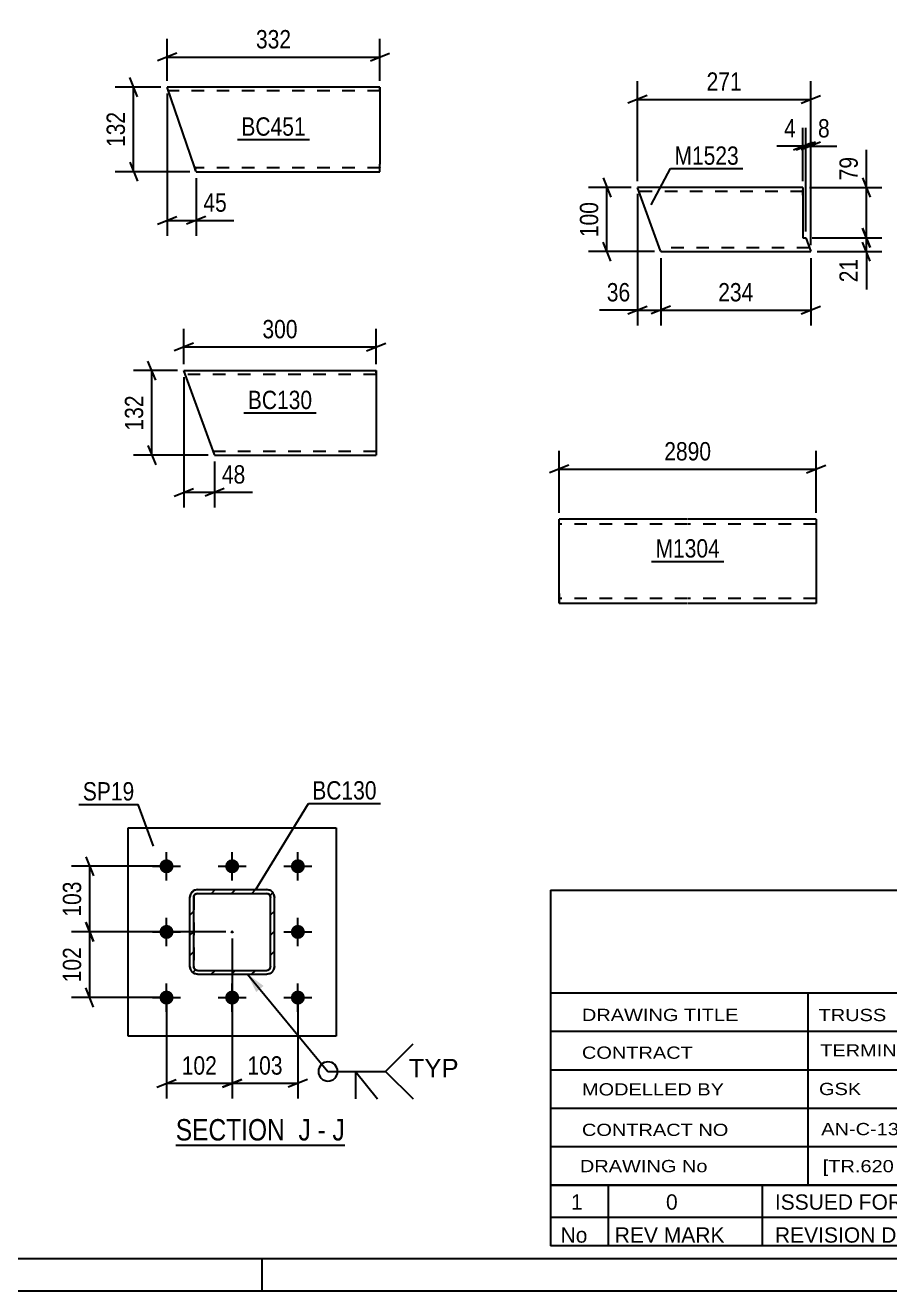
# Model space of a CAD drawing. Header units: millimetres. Extents: x 0 to 594, y 0 to 420.
# Drawn here: x 347 to 481.9, y 0 to 197.6 of the extents above; entities that cross this region are included whole.
import ezdxf

# ---------------------------------------------------------------- set-up
doc = ezdxf.new("R2010")
doc.units = ezdxf.units.MM
doc.linetypes.add('DXK_LINE_DOT2', pattern=[3.9198, 1.9599, -1.9599])
doc.linetypes.add('DXK_LINE_DOT3', pattern=[5.9187, 2.979, -0.9799, 0.9799, -0.9799])
doc.styles.add('Arial', font='ARIAL.TTF', dxfattribs={"height": 0.2})
doc.styles.add('Arial Narrow', font='ARIALN.TTF', dxfattribs={"height": 0.2})

# ---------------------------------------------------------------- blocks, each defined once
blk = doc.blocks.new('Unknown-761544929-1135')
at = {"color": 5, "linetype": 'Continuous'}
for p, q in [((5, 5), (589, 5)), ((384, 0), (384, 5)), ((0, 0), (594, 0))]:
    blk.add_line(p, q, dxfattribs=at)
blk = doc.blocks.new('Unknown-761544929-23266')
at = {"color": 7, "linetype": 'Continuous'}
for p, q in [((429, 16.5), (589, 16.5)), ((589, 16.5), (429, 16.5)), ((429, 16.5), (429, 11.5)), ((438, 16.5), (438, 11.5)), ((462, 16.5), (462, 11.5)), ((559, 16.5), (559, 11.5)), ((589, 16.5), (589, 11.5)), ((429, 11.5), (589, 11.5)), ((429, 11.5), (429, 7)), ((429, 11.5), (589, 11.5)), ((438, 11.5), (438, 7)), ((462, 11.5), (462, 7)), ((559, 11.5), (559, 7)), ((589, 11.5), (589, 7)), ((589, 7), (429, 7))]:
    blk.add_line(p, q, dxfattribs=at)
at = {"color": 7, "linetype": 'Continuous', "style": 'Arial Narrow'}
for s, height, width, p in [('1', 2.39, 1.196471, (432.16, 12.65)), ('0', 2.39, 1.196471, (447, 12.65)), ('ISSUED FOR CONSTRUCTION', 2.3861, 1.196471, (464, 12.65)), ('03.07.2026', 2.386, 1.196471, (565, 12.65)), ('No', 2.386, 1.2, (430.54, 7.5)), ('REV MARK', 2.386, 1.2, (439, 7.5)), ('REVISION DESCRIPTION', 2.3861, 1.2, (464, 7.5)), ('REV. DATE', 2.386, 1.2, (564.28, 7.5))]:
    blk.add_text(s, height=height, dxfattribs=dict(at, width=width)).set_placement(p)
blk = doc.blocks.new('Unknown-761544929-23267')
at = {"color": 7, "linetype": 'Continuous'}
for p, q in [((429, 62.55), (429, 16.5)), ((429, 62.55), (589, 62.55)), ((589, 62.5), (589, 16.5)), ((429, 46.5), (589, 46.5)), ((469.14, 46.5), (469.14, 16.5)), ((429, 40.5), (589, 40.5)), ((571, 16.6), (571, 40.5)), ((429, 34.5), (589, 34.5)), ((513.14, 34.5), (513.14, 16.5)), ((429, 28.5), (589, 28.5)), ((429, 22.5), (571, 22.5)), ((429, 16.5), (589, 16.5))]:
    blk.add_line(p, q, dxfattribs=at)
at = {"color": 7, "style": 'Arial Narrow'}
for s, height, width, p in [('DRAWING TITLE', 1.9089, 1.425378, (433.88, 42.1)), ('TRUSS', 1.909, 1.425378, (470.81, 42.09)), ('CONTRACT', 1.909, 1.425378, (433.88, 36.21)), ('TERMINAL BUILDING', 1.9089, 1.425378, (471.06, 36.57)), ('MODELLED BY', 1.9089, 1.425378, (433.88, 30.48)), ('GSK', 1.909, 1.425378, (470.88, 30.54)), ('ISSUED', 1.909, 1.425378, (513.94, 30.14)), ('03.07.2026', 1.909, 1.425378, (530.69, 30.02)), ('CONTRACT NO', 1.9089, 1.425378, (433.88, 24.16)), ('AN-C-1376', 1.909, 1.425378, (471.23, 24.28)), ('SCALE', 1.909, 1.425378, (513.94, 24.15)), ('A2', 6.204, 1.25, (573.14, 18.7)), ('DRAWING No', 1.909, 1.425378, (433.56, 18.5)), ('[TR.620 - 1]', 1.9089, 1.425378, (471.46, 18.49)), ('1', 3.34, 1.5, (550.91, 17.18)), ('REVISION No.', 1.9089, 1.425378, (513.94, 17.27))]:
    blk.add_text(s, height=height, dxfattribs=dict(at, width=width)).set_placement(p)
at = {"color": 7, "linetype": 'Continuous', "style": 'Arial Narrow', "width": 1.43}
for s, height, p in [('PH #', 1.909, (576.4, 36.25)), ('112', 2.1, (577.3, 30.05)), ('NTS', 1.909, (530.7, 24.05))]:
    blk.add_text(s, height=height, dxfattribs=at).set_placement(p)
blk = doc.blocks.new('Unknown-761544929-64 - 14719')
at = {"color": 6, "linetype": 'Continuous'}
blk.add_line((370.5, 22.7), (396.86, 22.7), dxfattribs=at)
at = {"color": 0, "linetype": 'Continuous'}
for points in [[(388.6, 23.45), (388.6, 26.95), (370.5, 26.95), (370.5, 23.45)], [(391.57, 23.45), (391.57, 26.95), (389.65, 26.95), (389.65, 23.45)], [(393.9, 23.45), (393.9, 26.95), (392.62, 26.95), (392.62, 23.45)], [(396.86, 23.45), (396.86, 26.95), (394.95, 26.95), (394.95, 23.45)]]:
    blk.add_wipeout(points, dxfattribs=at)
at = {"color": 7, "linetype": 'Continuous', "style": 'Arial Narrow'}
for s, p in [('SECTION ', (370.5, 23.45)), ('J', (389.65, 23.45)), ('J', (394.95, 23.45)), ('-', (392.62, 23.45))]:
    blk.add_text(s, height=3.34, dxfattribs=at).set_placement(p)
blk = doc.blocks.new('Part-761544929-9312 - 9311')
at = {"color": 2, "linetype": 'Continuous'}
for p, q in [((450.34, 120.46), (430.34, 120.46)), ((430.34, 108.86), (430.34, 120.46)), ((470.44, 120.46), (450.44, 120.46)), ((470.44, 120.46), (470.44, 107.26)), ((430.34, 108.86), (430.34, 107.26)), ((450.34, 107.26), (430.34, 107.26)), ((470.44, 107.26), (450.44, 107.26))]:
    blk.add_line(p, q, dxfattribs=at)
at = {"color": 7, "linetype": 'DXK_LINE_DOT2'}
for p, q in [((450.34, 119.66), (430.34, 119.66)), ((470.44, 119.66), (450.44, 119.66)), ((430.34, 107.38), (430.34, 108.86)), ((430.34, 108.06), (430.34, 108.12)), ((450.34, 108.06), (430.34, 108.06)), ((470.44, 108.06), (450.44, 108.06)), ((470.44, 108.06), (470.44, 108.12))]:
    blk.add_line(p, q, dxfattribs=at)
blk = doc.blocks.new('Part-761544929-16563 - 16562')
at = {"color": 2, "linetype": 'Continuous'}
for p, q in [((376.53, 130.53), (371.76, 143.64)), ((371.76, 143.64), (401.76, 143.64)), ((401.76, 143.64), (401.76, 143.55)), ((401.76, 143.55), (401.76, 130.44)), ((376.53, 130.53), (376.56, 130.44)), ((376.56, 130.44), (401.76, 130.44))]:
    blk.add_line(p, q, dxfattribs=at)
at = {"color": 7, "linetype": 'DXK_LINE_DOT2'}
for p, q in [((401.76, 143.04), (371.98, 143.04)), ((401.76, 143.29), (401.76, 143.64)), ((401.76, 131.04), (376.35, 131.04))]:
    blk.add_line(p, q, dxfattribs=at)
blk = doc.blocks.new('Part-761544929-16556 - 16555')
at = {"color": 2, "linetype": 'Continuous'}
for p, q in [((402.36, 187.9), (369.15, 187.9)), ((373.42, 175.44), (369.15, 187.9)), ((402.36, 187.9), (402.36, 187.81)), ((402.36, 187.81), (402.36, 187.55)), ((402.36, 187.55), (402.36, 186.7)), ((402.36, 186.7), (402.36, 175.9)), ((402.36, 174.7), (402.36, 175.9)), ((373.64, 174.79), (373.42, 175.44)), ((373.64, 174.79), (373.67, 174.7)), ((373.67, 174.7), (402.36, 174.7))]:
    blk.add_line(p, q, dxfattribs=at)
at = {"color": 7, "linetype": 'DXK_LINE_DOT2'}
for p, q in [((402.36, 187.55), (402.36, 187.9)), ((402.36, 187.3), (369.35, 187.3)), ((402.36, 187.16), (402.36, 186.7)), ((402.36, 175.3), (402.36, 175.9)), ((373.42, 175.44), (373.55, 175.05)), ((402.36, 175.3), (373.47, 175.3)), ((402.36, 175.35), (402.36, 175.3)), ((402.36, 174.7), (402.36, 174.79))]:
    blk.add_line(p, q, dxfattribs=at)
blk = doc.blocks.new('Part-761544929-9522 - 9521')
at = {"color": 2, "linetype": 'Continuous'}
for p, q in [((468.38, 172.22), (442.54, 172.22)), ((446.15, 162.32), (442.54, 172.22)), ((468.38, 172.22), (468.38, 172.13)), ((468.38, 172.13), (468.38, 171.02)), ((468.38, 171.02), (468.38, 164.37)), ((468.38, 164.37), (468.82, 164.37)), ((468.82, 164.37), (469.6, 162.22)), ((446.15, 162.32), (446.18, 162.22)), ((446.18, 162.22), (469.6, 162.22))]:
    blk.add_line(p, q, dxfattribs=at)
at = {"color": 7, "linetype": 'DXK_LINE_DOT2'}
for p, q in [((468.38, 171.02), (468.38, 171.87)), ((468.38, 171.62), (442.76, 171.62)), ((468.38, 171.25), (468.38, 171.02)), ((445.97, 162.82), (445.95, 162.87)), ((469.38, 162.82), (445.97, 162.82))]:
    blk.add_line(p, q, dxfattribs=at)
blk = doc.blocks.new('Part-761544929-14747 - 14719')
at = {"linetype": 'Continuous'}
h = blk.add_hatch(dxfattribs=at)
h.set_pattern_fill('', scale=0.7, style=0, pattern_type=0)
h.set_pattern_definition([(45, (373.4378, 62.5223), (-1.57154, 1.57154), [])])
h.paths.add_polyline_path([(373.9, 62.61), (373.44, 62.52), (373.05, 62.26), (372.79, 61.87), (372.7, 61.41), (372.7, 50.61), (372.79, 50.15), (373.05, 49.77), (373.44, 49.51), (373.9, 49.41), (384.7, 49.41), (385.16, 49.51), (385.55, 49.77), (385.81, 50.15), (385.9, 50.61), (385.9, 61.41), (385.81, 61.87), (385.55, 62.26), (385.16, 62.52), (384.7, 62.61)])
h.paths.add_polyline_path([(384.7, 62.01), (384.93, 61.97), (385.12, 61.84), (385.25, 61.64), (385.3, 61.41), (385.3, 50.61), (385.25, 50.38), (385.12, 50.19), (384.93, 50.06), (384.7, 50.01), (373.9, 50.01), (373.67, 50.06), (373.47, 50.19), (373.34, 50.38), (373.3, 50.61), (373.3, 61.41), (373.34, 61.64), (373.47, 61.84), (373.67, 61.97), (373.9, 62.01)])
blk.add_hatch(color=246, dxfattribs=at).paths.add_polyline_path([(379.3, 55.91, -1), (379.3, 56.11, -1)])
at = {"color": 7, "linetype": 'DXK_LINE_DOT2'}
for p, q in [((372.7, 61.41), (372.79, 61.87)), ((372.7, 50.61), (372.7, 61.41)), ((373.34, 61.64), (373.3, 61.41)), ((373.3, 61.41), (373.3, 50.61)), ((373.47, 61.84), (373.34, 61.64)), ((373.44, 62.52), (373.9, 62.61)), ((373.67, 61.97), (373.47, 61.84)), ((373.9, 62.01), (373.67, 61.97)), ((373.9, 62.61), (384.7, 62.61)), ((373.9, 62.01), (384.7, 62.01)), ((384.7, 62.61), (385.16, 62.52)), ((384.93, 61.97), (384.7, 62.01)), ((385.12, 61.84), (384.93, 61.97)), ((385.25, 61.64), (385.12, 61.84)), ((385.3, 61.41), (385.25, 61.64)), ((385.3, 50.61), (385.3, 61.41)), ((385.81, 61.87), (385.9, 61.41)), ((385.9, 50.61), (385.9, 61.41)), ((372.79, 50.15), (372.7, 50.61)), ((373.3, 50.61), (373.34, 50.38)), ((373.34, 50.38), (373.47, 50.19)), ((373.9, 49.41), (373.44, 49.51)), ((373.47, 50.19), (373.67, 50.06)), ((373.67, 50.06), (373.9, 50.01)), ((373.9, 50.01), (384.7, 50.01)), ((373.9, 49.41), (384.7, 49.41)), ((384.7, 50.01), (384.93, 50.06)), ((385.16, 49.51), (384.7, 49.41)), ((384.93, 50.06), (385.12, 50.19)), ((385.12, 50.19), (385.25, 50.38)), ((385.25, 50.38), (385.3, 50.61)), ((385.9, 50.61), (385.81, 50.15))]:
    blk.add_line(p, q, dxfattribs=at)
at = {"color": 2, "linetype": 'Continuous'}
for p, q in [((372.79, 61.87), (372.7, 61.41)), ((372.7, 50.61), (372.7, 61.41)), ((373.3, 61.41), (373.34, 61.64)), ((373.3, 50.61), (373.3, 61.41)), ((373.34, 61.64), (373.47, 61.84)), ((373.9, 62.61), (373.44, 62.52)), ((373.47, 61.84), (373.67, 61.97)), ((373.67, 61.97), (373.9, 62.01)), ((373.9, 62.61), (384.7, 62.61)), ((373.9, 62.01), (384.7, 62.01)), ((385.16, 62.52), (384.7, 62.61)), ((384.7, 62.01), (384.93, 61.97)), ((384.93, 61.97), (385.12, 61.84)), ((385.12, 61.84), (385.25, 61.64)), ((385.25, 61.64), (385.3, 61.41)), ((385.3, 50.61), (385.3, 61.41)), ((385.9, 61.41), (385.81, 61.87)), ((385.9, 50.61), (385.9, 61.41)), ((372.7, 50.61), (372.79, 50.15)), ((373.34, 50.38), (373.3, 50.61)), ((373.47, 50.19), (373.34, 50.38)), ((373.44, 49.51), (373.9, 49.41)), ((373.67, 50.06), (373.47, 50.19)), ((373.9, 50.01), (373.67, 50.06)), ((373.9, 50.01), (384.7, 50.01)), ((373.9, 49.41), (384.7, 49.41)), ((384.93, 50.06), (384.7, 50.01)), ((384.7, 49.41), (385.16, 49.51)), ((385.12, 50.19), (384.93, 50.06)), ((385.25, 50.38), (385.12, 50.19)), ((385.3, 50.61), (385.25, 50.38)), ((385.81, 50.15), (385.9, 50.61))]:
    blk.add_line(p, q, dxfattribs=at)
at = {"color": 7, "linetype": 'DXK_LINE_DOT3'}
blk.add_line((379.3, 56.01), (379.3, 56.01), dxfattribs=at)
at = {"color": 246, "linetype": 'DXK_LINE_DOT2'}
blk.add_line((379.3, 56.01), (379.3, 56.01), dxfattribs=at)
at = {"color": 246, "linetype": 'Continuous'}
blk.add_circle((379.3, 56.01), 0.1, dxfattribs=at)
at = {"color": 7, "linetype": 'DXK_LINE_DOT2'}
for centre, start, end in [((373.9, 61.41), 112.5, 157.5), ((384.7, 61.41), 22.5, 67.5), ((373.9, 50.61), 202.5, 247.5), ((384.7, 50.61), 292.5, 337.5)]:
    blk.add_arc(centre, 1.2, start, end, dxfattribs=at)
at = {"color": 2, "linetype": 'Continuous'}
for centre, start, end in [((373.9, 61.41), 112.5, 157.5), ((384.7, 61.41), 22.5, 67.5), ((373.9, 50.61), 202.5, 247.5), ((384.7, 50.61), 292.5, 337.5)]:
    blk.add_arc(centre, 1.2, start, end, dxfattribs=at)
blk = doc.blocks.new('Part-761544929-14781 - 14719')
at = {"color": 2, "linetype": 'Continuous'}
for p, q in [((363.05, 39.76), (363.05, 72.26)), ((363.05, 72.26), (395.55, 72.26)), ((395.55, 72.26), (395.55, 39.76)), ((395.55, 39.76), (363.05, 39.76))]:
    blk.add_line(p, q, dxfattribs=at)
blk = doc.blocks.new('Bolt-761544929-14864 - 14719')
at = {"linetype": 'Continuous'}
for points in [[(369.05, 67.36, -1), (369.05, 65.16, -1)], [(379.3, 67.36, -1), (379.3, 65.16, -1)], [(389.55, 67.36, -1), (389.55, 65.16, -1)], [(369.05, 57.11, -1), (369.05, 54.91, -1)], [(389.55, 57.11, -1), (389.55, 54.91, -1)], [(369.05, 46.86, -1), (369.05, 44.66, -1)], [(379.3, 46.86, -1), (379.3, 44.66, -1)], [(389.55, 46.86, -1), (389.55, 44.66, -1)]]:
    blk.add_hatch(color=1, dxfattribs=at).paths.add_polyline_path(points)
at = {"color": 1, "linetype": 'Continuous'}
for p, q in [((369.05, 64.06), (369.05, 68.46)), ((379.3, 64.06), (379.3, 68.46)), ((389.55, 64.06), (389.55, 68.46)), ((366.85, 66.26), (371.25, 66.26)), ((377.1, 66.26), (381.5, 66.26)), ((387.35, 66.26), (391.75, 66.26)), ((369.05, 53.81), (369.05, 58.21)), ((389.55, 53.81), (389.55, 58.21)), ((366.85, 56.01), (371.25, 56.01)), ((387.35, 56.01), (391.75, 56.01)), ((369.05, 43.56), (369.05, 47.96)), ((379.3, 43.56), (379.3, 47.96)), ((389.55, 43.56), (389.55, 47.96)), ((366.85, 45.76), (371.25, 45.76)), ((377.1, 45.76), (381.5, 45.76)), ((387.35, 45.76), (391.75, 45.76))]:
    blk.add_line(p, q, dxfattribs=at)
blk = doc.blocks.new('StraightDimension-761544929-9684 - 9311')
at = {"color": 7, "linetype": 'Continuous'}
for p, q in [((430.34, 121.46), (430.34, 131.12)), ((470.44, 121.46), (470.44, 131.12)), ((431.84, 128.87), (428.84, 127.67)), ((468.94, 127.67), (471.94, 128.87)), ((430.34, 128.27), (470.44, 128.27))]:
    blk.add_line(p, q, dxfattribs=at)
at = {"color": 0}
blk.add_wipeout([(454.64, 129.02), (454.64, 133.22), (446.13, 133.22), (446.13, 129.02)], dxfattribs=at)
at = {"color": 3, "style": 'Arial Narrow'}
blk.add_text('2890', height=2.863, dxfattribs=at).set_placement((446.73, 129.62))
blk = doc.blocks.new('StraightDimension-761544929-16674 - 16562')
at = {"color": 7, "linetype": 'Continuous'}
for p, q in [((371.76, 144.64), (371.76, 150.19)), ((401.76, 144.64), (401.76, 150.19)), ((373.26, 147.94), (370.26, 146.74)), ((371.76, 147.34), (401.76, 147.34)), ((400.26, 146.74), (403.26, 147.94))]:
    blk.add_line(p, q, dxfattribs=at)
at = {"color": 0}
blk.add_wipeout([(390.1, 148.09), (390.1, 152.29), (383.42, 152.29), (383.42, 148.09)], dxfattribs=at)
at = {"color": 3, "style": 'Arial Narrow'}
blk.add_text('300', height=2.863, dxfattribs=at).set_placement((384.02, 148.69))
blk = doc.blocks.new('StraightDimension-761544929-16685 - 16562')
at = {"color": 7, "linetype": 'Continuous'}
for p, q in [((371.76, 142.64), (371.76, 122.26)), ((376.56, 129.44), (376.56, 122.26)), ((370.26, 124.06), (373.26, 125.26)), ((371.76, 124.66), (376.56, 124.66)), ((378.06, 125.26), (375.06, 124.06))]:
    blk.add_line(p, q, dxfattribs=at)
at = {"color": 0}
blk.add_wipeout([(381.95, 125.41), (381.95, 129.61), (377.09, 129.61), (377.09, 125.41)], dxfattribs=at)
at = {"color": 7, "linetype": 'Continuous'}
blk.add_line((376.56, 124.66), (382.47, 124.66), dxfattribs=at)
blk.add_line((376.56, 124.66), (382.47, 124.66), dxfattribs=at)
at = {"color": 3, "style": 'Arial Narrow'}
blk.add_text('48', height=2.863, dxfattribs=at).set_placement((377.69, 126.01))
blk = doc.blocks.new('StraightDimension-761544929-16703 - 16562')
at = {"color": 7, "linetype": 'Continuous'}
for p, q in [((367.36, 142.14), (366.16, 145.14)), ((370.76, 143.64), (363.91, 143.64)), ((366.76, 130.44), (366.76, 143.64)), ((375.56, 130.44), (363.91, 130.44)), ((366.16, 131.94), (367.36, 128.94))]:
    blk.add_line(p, q, dxfattribs=at)
at = {"color": 0}
blk.add_wipeout([(366.01, 140.38), (361.81, 140.38), (361.81, 133.69), (366.01, 133.69)], dxfattribs=at)
at = {"color": 3, "style": 'Arial Narrow'}
blk.add_text('132', height=2.863, rotation=90.0002, dxfattribs=at).set_placement((365.41, 134.29))
blk = doc.blocks.new('StraightDimension-761544929-16726 - 16555')
at = {"color": 7, "linetype": 'Continuous'}
for p, q in [((369.15, 188.9), (369.15, 195.45)), ((402.36, 188.9), (402.36, 195.45)), ((370.65, 193.2), (367.65, 192)), ((369.15, 192.6), (402.36, 192.6)), ((400.86, 192), (403.86, 193.2))]:
    blk.add_line(p, q, dxfattribs=at)
at = {"color": 0}
blk.add_wipeout([(389.1, 193.35), (389.1, 197.55), (382.41, 197.55), (382.41, 193.35)], dxfattribs=at)
at = {"color": 3, "style": 'Arial Narrow'}
blk.add_text('332', height=2.863, dxfattribs=at).set_placement((383.01, 193.95))
blk = doc.blocks.new('StraightDimension-761544929-16791 - 16555')
at = {"color": 7, "linetype": 'Continuous'}
for p, q in [((368.15, 187.9), (361.06, 187.9)), ((364.51, 186.4), (363.31, 189.4)), ((363.91, 174.7), (363.91, 187.9)), ((363.31, 176.2), (364.51, 173.2)), ((372.67, 174.7), (361.06, 174.7))]:
    blk.add_line(p, q, dxfattribs=at)
at = {"color": 0}
blk.add_wipeout([(363.16, 184.65), (358.96, 184.65), (358.96, 177.96), (363.16, 177.96)], dxfattribs=at)
at = {"color": 3, "style": 'Arial Narrow'}
blk.add_text('132', height=2.863, rotation=90.0002, dxfattribs=at).set_placement((362.56, 178.56))
blk = doc.blocks.new('StraightDimension-761544929-16743 - 16555')
at = {"color": 7, "linetype": 'Continuous'}
for p, q in [((369.15, 186.9), (369.15, 164.7)), ((373.67, 173.7), (373.67, 164.7)), ((367.65, 166.5), (370.65, 167.7)), ((369.15, 167.1), (373.67, 167.1)), ((375.17, 167.7), (372.17, 166.5))]:
    blk.add_line(p, q, dxfattribs=at)
at = {"color": 0}
blk.add_wipeout([(379.05, 167.85), (379.05, 172.05), (374.2, 172.05), (374.2, 167.85)], dxfattribs=at)
at = {"color": 7, "linetype": 'Continuous'}
blk.add_line((373.67, 167.1), (379.58, 167.1), dxfattribs=at)
blk.add_line((373.67, 167.1), (379.58, 167.1), dxfattribs=at)
at = {"color": 3, "style": 'Arial Narrow'}
blk.add_text('45', height=2.863, dxfattribs=at).set_placement((374.8, 168.45))
blk = doc.blocks.new('StraightDimension-761544929-10066 - 9521')
at = {"color": 7, "linetype": 'Continuous'}
for p, q in [((446.18, 161.22), (446.18, 150.7)), ((469.6, 161.22), (469.6, 150.7)), ((447.68, 153.7), (444.68, 152.5)), ((446.18, 153.1), (469.6, 153.1)), ((468.1, 152.5), (471.1, 153.7))]:
    blk.add_line(p, q, dxfattribs=at)
at = {"color": 0}
blk.add_wipeout([(461.23, 153.85), (461.23, 158.05), (454.55, 158.05), (454.55, 153.85)], dxfattribs=at)
at = {"color": 3, "style": 'Arial Narrow'}
blk.add_text('234', height=2.863, dxfattribs=at).set_placement((455.15, 154.45))
blk = doc.blocks.new('StraightDimension-761544929-10067 - 9521')
at = {"color": 7, "linetype": 'Continuous'}
for p, q in [((442.54, 171.22), (442.54, 150.7)), ((446.18, 161.22), (446.18, 150.7)), ((441.04, 152.5), (444.04, 153.7)), ((442.54, 153.1), (446.18, 153.1)), ((447.68, 153.7), (444.68, 152.5))]:
    blk.add_line(p, q, dxfattribs=at)
at = {"color": 0}
blk.add_wipeout([(442.02, 153.85), (442.02, 158.05), (437.16, 158.05), (437.16, 153.85)], dxfattribs=at)
at = {"color": 7, "linetype": 'Continuous'}
blk.add_line((442.54, 153.1), (436.64, 153.1), dxfattribs=at)
blk.add_line((442.54, 153.1), (436.64, 153.1), dxfattribs=at)
at = {"color": 3, "style": 'Arial Narrow'}
blk.add_text('36', height=2.863, dxfattribs=at).set_placement((437.76, 154.45))
blk = doc.blocks.new('StraightDimension-761544929-10051 - 9521')
at = {"color": 7, "linetype": 'Continuous'}
for p, q in [((469.38, 172.22), (480.68, 172.22)), ((477.68, 173.72), (478.88, 170.72)), ((478.28, 164.37), (478.28, 172.22)), ((469.82, 164.37), (480.68, 164.37)), ((478.88, 162.87), (477.68, 165.87))]:
    blk.add_line(p, q, dxfattribs=at)
at = {"color": 0}
blk.add_wipeout([(477.53, 177.61), (473.33, 177.61), (473.33, 172.75), (477.53, 172.75)], dxfattribs=at)
at = {"color": 7, "linetype": 'Continuous'}
blk.add_line((478.28, 172.22), (478.28, 178.13), dxfattribs=at)
blk.add_line((478.28, 172.22), (478.28, 178.13), dxfattribs=at)
at = {"color": 3, "style": 'Arial Narrow'}
blk.add_text('79', height=2.863, rotation=90.0002, dxfattribs=at).set_placement((476.93, 173.35))
blk = doc.blocks.new('StraightDimension-761544929-10060 - 9521')
at = {"color": 7, "linetype": 'Continuous'}
for p, q in [((441.54, 172.22), (434.92, 172.22)), ((437.17, 173.72), (438.37, 170.72)), ((437.77, 162.22), (437.77, 172.22)), ((445.18, 162.22), (434.92, 162.22)), ((438.37, 160.72), (437.17, 163.72))]:
    blk.add_line(p, q, dxfattribs=at)
at = {"color": 0}
blk.add_wipeout([(437.02, 170.57), (432.82, 170.57), (432.82, 163.88), (437.02, 163.88)], dxfattribs=at)
at = {"color": 3, "style": 'Arial Narrow'}
blk.add_text('100', height=2.863, rotation=90.0002, dxfattribs=at).set_placement((436.42, 164.48))
blk = doc.blocks.new('StraightDimension-761544929-10052 - 9521')
at = {"color": 7, "linetype": 'Continuous'}
for p, q in [((469.82, 164.37), (480.68, 164.37)), ((477.68, 165.87), (478.88, 162.87)), ((478.28, 162.22), (478.28, 164.37)), ((470.6, 162.22), (480.68, 162.22)), ((478.88, 160.72), (477.68, 163.72))]:
    blk.add_line(p, q, dxfattribs=at)
at = {"color": 0}
blk.add_wipeout([(477.53, 161.7), (473.33, 161.7), (473.33, 156.84), (477.53, 156.84)], dxfattribs=at)
at = {"color": 7, "linetype": 'Continuous'}
blk.add_line((478.28, 162.22), (478.28, 156.32), dxfattribs=at)
blk.add_line((478.28, 162.22), (478.28, 156.32), dxfattribs=at)
at = {"color": 3, "style": 'Arial Narrow'}
blk.add_text('21', height=2.863, rotation=90.0002, dxfattribs=at).set_placement((476.93, 157.44))
blk = doc.blocks.new('StraightDimension-761544929-10086 - 9521')
at = {"color": 7, "linetype": 'Continuous'}
for p, q in [((442.54, 173.22), (442.54, 188.84)), ((469.6, 163.22), (469.6, 188.84)), ((444.04, 186.59), (441.04, 185.39)), ((442.54, 185.99), (469.6, 185.99)), ((468.1, 185.39), (471.1, 186.59))]:
    blk.add_line(p, q, dxfattribs=at)
at = {"color": 0}
blk.add_wipeout([(459.41, 186.74), (459.41, 190.94), (452.73, 190.94), (452.73, 186.74)], dxfattribs=at)
at = {"color": 3, "style": 'Arial Narrow'}
blk.add_text('271', height=2.863, dxfattribs=at).set_placement((453.33, 187.34))
blk = doc.blocks.new('StraightDimension-761544929-19690 - 9521')
at = {"color": 7, "linetype": 'Continuous'}
for p, q in [((468.82, 165.37), (468.82, 181.55)), ((469.6, 163.22), (469.6, 181.55)), ((467.32, 178.1), (470.32, 179.3)), ((471.1, 179.3), (468.1, 178.1)), ((468.82, 178.7), (469.6, 178.7))]:
    blk.add_line(p, q, dxfattribs=at)
at = {"color": 0}
blk.add_wipeout([(473.15, 179.45), (473.15, 183.65), (470.12, 183.65), (470.12, 179.45)], dxfattribs=at)
at = {"color": 7, "linetype": 'Continuous'}
blk.add_line((469.6, 178.7), (473.67, 178.7), dxfattribs=at)
blk.add_line((469.6, 178.7), (473.67, 178.7), dxfattribs=at)
at = {"color": 3, "style": 'Arial Narrow'}
blk.add_text('8', height=2.86, dxfattribs=at).set_placement((470.72, 180.05))
blk = doc.blocks.new('StraightDimension-761544929-19691 - 9521')
at = {"color": 7, "linetype": 'Continuous'}
for p, q in [((468.38, 173.22), (468.38, 181.55)), ((468.82, 165.37), (468.82, 181.55)), ((466.88, 178.1), (469.88, 179.3)), ((470.32, 179.3), (467.32, 178.1)), ((468.38, 178.7), (468.82, 178.7))]:
    blk.add_line(p, q, dxfattribs=at)
at = {"color": 0}
blk.add_wipeout([(467.85, 179.45), (467.85, 183.65), (464.83, 183.65), (464.83, 179.45)], dxfattribs=at)
at = {"color": 7, "linetype": 'Continuous'}
blk.add_line((468.38, 178.7), (464.3, 178.7), dxfattribs=at)
blk.add_line((468.38, 178.7), (464.3, 178.7), dxfattribs=at)
at = {"color": 3, "style": 'Arial Narrow'}
blk.add_text('4', height=2.86, dxfattribs=at).set_placement((465.43, 180.05))
blk = doc.blocks.new('StraightDimension-761544929-22317 - 14719')
at = {"color": 7, "linetype": 'Continuous'}
for p, q in [((356.48, 57.51), (357.68, 54.51)), ((378.3, 56.01), (354.23, 56.01)), ((357.08, 45.76), (357.08, 56.01)), ((368.05, 45.76), (354.23, 45.76)), ((357.68, 44.26), (356.48, 47.26))]:
    blk.add_line(p, q, dxfattribs=at)
at = {"color": 0}
blk.add_wipeout([(356.33, 54.23), (352.13, 54.23), (352.13, 47.55), (356.33, 47.55)], dxfattribs=at)
at = {"color": 3, "style": 'Arial Narrow'}
blk.add_text('102', height=2.863, rotation=90.0002, dxfattribs=at).set_placement((355.73, 48.15))
blk = doc.blocks.new('StraightDimension-761544929-22316 - 14719')
at = {"color": 7, "linetype": 'Continuous'}
for p, q in [((356.48, 67.76), (357.68, 64.76)), ((368.05, 66.26), (354.23, 66.26)), ((357.08, 56.01), (357.08, 66.26)), ((357.68, 54.51), (356.48, 57.51)), ((378.3, 56.01), (354.23, 56.01))]:
    blk.add_line(p, q, dxfattribs=at)
at = {"color": 0}
blk.add_wipeout([(356.33, 64.48), (352.13, 64.48), (352.13, 57.8), (356.33, 57.8)], dxfattribs=at)
at = {"color": 3, "style": 'Arial Narrow'}
blk.add_text('103', height=2.863, rotation=90.0002, dxfattribs=at).set_placement((355.73, 58.4))
blk = doc.blocks.new('StraightDimension-761544929-22321 - 14719')
at = {"color": 7, "linetype": 'Continuous'}
for p, q in [((379.3, 55.01), (379.3, 29.98)), ((389.55, 44.76), (389.55, 29.98)), ((377.8, 31.78), (380.8, 32.98)), ((379.3, 32.38), (389.55, 32.38)), ((391.05, 32.98), (388.05, 31.78))]:
    blk.add_line(p, q, dxfattribs=at)
at = {"color": 0}
blk.add_wipeout([(387.76, 33.13), (387.76, 37.33), (381.08, 37.33), (381.08, 33.13)], dxfattribs=at)
at = {"color": 3, "style": 'Arial Narrow'}
blk.add_text('103', height=2.863, dxfattribs=at).set_placement((381.68, 33.73))
blk = doc.blocks.new('StraightDimension-761544929-22322 - 14719')
at = {"color": 7, "linetype": 'Continuous'}
for p, q in [((379.3, 55.01), (379.3, 29.98)), ((369.05, 44.76), (369.05, 29.98)), ((367.55, 31.78), (370.55, 32.98)), ((369.05, 32.38), (379.3, 32.38)), ((380.8, 32.98), (377.8, 31.78))]:
    blk.add_line(p, q, dxfattribs=at)
at = {"color": 0}
blk.add_wipeout([(377.51, 33.13), (377.51, 37.33), (370.83, 37.33), (370.83, 33.13)], dxfattribs=at)
at = {"color": 3, "style": 'Arial Narrow'}
blk.add_text('102', height=2.863, dxfattribs=at).set_placement((371.43, 33.73))
blk = doc.blocks.new('Mark-761544929-10105 - 9311')
at = {"color": 0}
blk.add_wipeout([(455.41, 114.46), (455.41, 117.46), (445.36, 117.46), (445.36, 114.46)], dxfattribs=at)
blk.add_wipeout([(455.41, 114.46), (455.41, 117.46), (445.36, 117.46), (445.36, 114.46)], dxfattribs=at)
at = {"color": 30, "linetype": 'Continuous'}
blk.add_line((444.76, 113.86), (456.01, 113.86), dxfattribs=at)
at = {"color": 3, "style": 'Arial Narrow'}
blk.add_text('M1304', height=2.863, dxfattribs=at).set_placement((445.36, 114.46))
blk = doc.blocks.new('Mark-761544929-16720 - 16562')
at = {"color": 0}
blk.add_wipeout([(391.78, 137.64), (391.78, 140.64), (381.74, 140.64), (381.74, 137.64)], dxfattribs=at)
blk.add_wipeout([(391.78, 137.64), (391.78, 140.64), (381.74, 140.64), (381.74, 137.64)], dxfattribs=at)
at = {"color": 30, "linetype": 'Continuous'}
blk.add_line((381.14, 137.04), (392.38, 137.04), dxfattribs=at)
at = {"color": 3, "style": 'Arial Narrow'}
blk.add_text('BC130', height=2.863, dxfattribs=at).set_placement((381.74, 137.64))
blk = doc.blocks.new('Mark-761544929-16818 - 16555')
at = {"color": 0}
blk.add_wipeout([(390.78, 180.32), (390.78, 183.32), (380.73, 183.32), (380.73, 180.32)], dxfattribs=at)
blk.add_wipeout([(390.78, 180.32), (390.78, 183.32), (380.73, 183.32), (380.73, 180.32)], dxfattribs=at)
at = {"color": 30, "linetype": 'Continuous'}
blk.add_line((380.13, 179.72), (391.38, 179.72), dxfattribs=at)
at = {"color": 3, "style": 'Arial Narrow'}
blk.add_text('BC451', height=2.863, dxfattribs=at).set_placement((380.73, 180.32))
blk = doc.blocks.new('Mark-761544929-10155 - 9521')
at = {"color": 0}
blk.add_wipeout([(458.37, 175.78), (458.37, 178.78), (448.32, 178.78), (448.32, 175.78)], dxfattribs=at)
blk.add_wipeout([(458.37, 175.78), (458.37, 178.78), (448.32, 178.78), (448.32, 175.78)], dxfattribs=at)
at = {"color": 30, "linetype": 'Continuous'}
for p, q in [((444.67, 169.52), (447.72, 175.18)), ((447.72, 175.18), (458.97, 175.18))]:
    blk.add_line(p, q, dxfattribs=at)
at = {"color": 3, "style": 'Arial Narrow'}
blk.add_text('M1523', height=2.863, dxfattribs=at).set_placement((448.32, 175.78))
blk = doc.blocks.new('WeldMark-761544929-15728 - 14719')
at = {"linetype": 'Continuous'}
blk.add_hatch(color=30, dxfattribs=at).paths.add_polyline_path([(383.04, 46.62), (381.71, 49.41), (384.2, 47.58)])
at = {"color": 30, "linetype": 'Continuous'}
for p, q in [((381.71, 49.41), (394.25, 34.23)), ((394.25, 34.23), (403.25, 34.23))]:
    blk.add_line(p, q, dxfattribs=at)
at = {"color": 3, "linetype": 'Continuous'}
for q in [(401.97, 29.95), (398.54, 29.95)]:
    blk.add_line((398.54, 34.23), q, dxfattribs=at)
for start, end in [(90, 270), (270, 90)]:
    blk.add_arc((394.25, 34.23), 1.5, start, end, dxfattribs=at)
at = {"color": 0, "linetype": 'Continuous'}
blk.add_wipeout([(414.63, 33.33), (414.63, 36.33), (406.85, 36.33), (406.85, 33.33)], dxfattribs=at)
blk.add_wipeout([(414.63, 33.33), (414.63, 36.33), (406.85, 36.33), (406.85, 33.33)], dxfattribs=at)
at = {"color": 3, "linetype": 'Continuous'}
for q in [(407.54, 38.52), (407.54, 29.95)]:
    blk.add_line((403.25, 34.23), q, dxfattribs=at)
at = {"color": 3, "linetype": 'Continuous', "style": 'Arial'}
blk.add_text('TYP', height=2.865, dxfattribs=at).set_placement((406.85, 33.33))
blk = doc.blocks.new('Mark-761544929-15715 - 14719')
at = {"color": 0}
blk.add_wipeout([(401.84, 76.68), (401.84, 79.68), (391.8, 79.68), (391.8, 76.68)], dxfattribs=at)
blk.add_wipeout([(401.84, 76.68), (401.84, 79.68), (391.8, 79.68), (391.8, 76.68)], dxfattribs=at)
at = {"color": 30, "linetype": 'Continuous'}
for p, q in [((382.99, 62.61), (391.2, 76.08)), ((391.2, 76.08), (402.44, 76.08))]:
    blk.add_line(p, q, dxfattribs=at)
at = {"color": 3, "style": 'Arial Narrow'}
blk.add_text('BC130', height=2.863, dxfattribs=at).set_placement((391.8, 76.68))
blk = doc.blocks.new('Mark-761544929-15718 - 14719')
at = {"color": 0}
blk.add_wipeout([(364.03, 76.53), (364.03, 79.53), (355.99, 79.53), (355.99, 76.53)], dxfattribs=at)
blk.add_wipeout([(364.03, 76.53), (364.03, 79.53), (355.99, 79.53), (355.99, 76.53)], dxfattribs=at)
at = {"color": 30, "linetype": 'Continuous'}
for p in [(355.39, 75.93), (367.04, 69.4)]:
    blk.add_line(p, (364.63, 75.93), dxfattribs=at)
at = {"color": 3, "style": 'Arial Narrow'}
blk.add_text('SP19', height=2.863, dxfattribs=at).set_placement((355.99, 76.53))

msp = doc.modelspace()

# ---------------------------------------------------------------- block references
for name in ['Unknown-761544929-1135', 'Part-761544929-16556 - 16555', 'Part-761544929-9522 - 9521', 'Part-761544929-16563 - 16562', 'Part-761544929-9312 - 9311', 'Part-761544929-14781 - 14719', 'Bolt-761544929-14864 - 14719', 'Part-761544929-14747 - 14719', 'Unknown-761544929-23267', 'Unknown-761544929-23266']:
    msp.add_blockref(name, (0, 0))

# ---------------------------------------------------------------- next in the draw order: block references
for name in ['StraightDimension-761544929-16726 - 16555', 'StraightDimension-761544929-10051 - 9521', 'StraightDimension-761544929-10066 - 9521', 'StraightDimension-761544929-16674 - 16562', 'StraightDimension-761544929-16685 - 16562', 'StraightDimension-761544929-9684 - 9311', 'Mark-761544929-10105 - 9311', 'Mark-761544929-15718 - 14719', 'Mark-761544929-15715 - 14719', 'StraightDimension-761544929-22317 - 14719', 'Unknown-761544929-64 - 14719']:
    msp.add_blockref(name, (0, 0))

# ---------------------------------------------------------------- next in the draw order: block references
for name in ['StraightDimension-761544929-16791 - 16555', 'StraightDimension-761544929-10067 - 9521', 'StraightDimension-761544929-10052 - 9521', 'StraightDimension-761544929-16703 - 16562', 'Mark-761544929-16720 - 16562', 'StraightDimension-761544929-22316 - 14719']:
    msp.add_blockref(name, (0, 0))

# ---------------------------------------------------------------- next in the draw order: block references
for name in ['StraightDimension-761544929-16743 - 16555', 'StraightDimension-761544929-10060 - 9521', 'StraightDimension-761544929-22321 - 14719']:
    msp.add_blockref(name, (0, 0))

# ---------------------------------------------------------------- next in the draw order: block references
for name in ['StraightDimension-761544929-10086 - 9521', 'Mark-761544929-16818 - 16555', 'StraightDimension-761544929-22322 - 14719']:
    msp.add_blockref(name, (0, 0))

# ---------------------------------------------------------------- next in the draw order: block references
for name in ['StraightDimension-761544929-19690 - 9521', 'Mark-761544929-10155 - 9521', 'WeldMark-761544929-15728 - 14719']:
    msp.add_blockref(name, (0, 0))

# ---------------------------------------------------------------- next in the draw order: block references
msp.add_blockref('StraightDimension-761544929-19691 - 9521', (0, 0))

doc.saveas('drawing.dxf')
